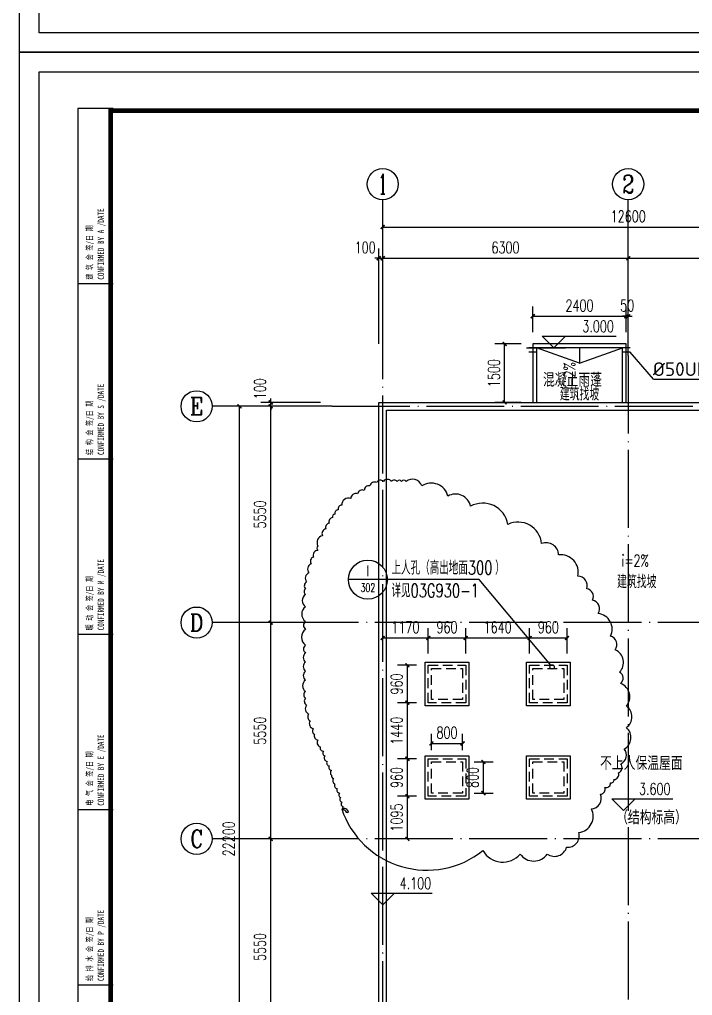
# Model space of a CAD drawing. Extents: x 19098 to 79498, y 3162 to 205862.
# Drawn here: x 19098 to 36365, y 64956 to 90001 of the extents above; entities that cross this region are included whole.
import ezdxf
from ezdxf.enums import TextEntityAlignment as Align

# ---------------------------------------------------------------- set-up
doc = ezdxf.new("R2010")
doc.units = 0
doc.header["$LTSCALE"] = 1000
doc.header["$MEASUREMENT"] = 0
doc.linetypes.add('DOTE', pattern=[2.42, 2, -0.2, 0.02, -0.2])
doc.linetypes.add('HIDDEN', pattern=[0.375, 0.25, -0.125])
doc.layers.add('0修改', color=1, linetype='Continuous', plot=False)
for name, color, linetype in [('2017_11-sheet-L2$0$C-SHET-TTLB', 11, 'Continuous'), ('3T_WOOD', 21, 'Continuous'), ('AXIS', 3, 'Continuous'), ('AXIS_TEXT', 7, 'Continuous'), ('C-SHET-TTLB', 11, 'Continuous'), ('DIM_ELEV', 3, 'Continuous'), ('DIM_LEAD', 3, 'Continuous'), ('DIM_SYMB', 3, 'Continuous'), ('DOTE', 1, 'Continuous'), ('fuzhu', 6, 'Continuous'), ('IHY-room name-总-房间名称', 50, 'Continuous'), ('PUB_DIM', 3, 'Continuous'), ('PUB_TEXT', 7, 'Continuous'), ('STAIR', 2, 'Continuous')]:
    doc.layers.add(name, color=color, linetype=linetype)
doc.styles.add('2017_11-sheet-L2$0$SHEET-ECADI', font='simhei.ttf', dxfattribs={"width": 0.7})
doc.styles.add('_TCH_AXIS', font='COMPLEX', dxfattribs={"bigfont": 'GBCBIG'})
doc.styles.add('_TCH_DIM', font='SIMPLEX', dxfattribs={"bigfont": 'GBCBIG'})
doc.styles.add('_TCH_DIM_T3', font='SIMPLEX', dxfattribs={"width": 0.705882, "bigfont": 'GBCBIG'})
doc.styles.add('COMPLEX', font='COMPLEX', dxfattribs={"bigfont": 'AllInOneBig.shx'})
doc.styles.add('STYLE1', font='romans.shx', dxfattribs={"width": 0.7, "bigfont": 'hzf.shx'})
doc.styles.add('工程字', font='gbenor.shx', dxfattribs={"bigfont": 'gbcbig.shx'})
doc.dimstyles.new('_TCH_ARCH&&100', dxfattribs={"dimtxt": 297.5, "dimasz": 100, "dimexe": 250, "dimexo": 300, "dimgap": 126.25, "dimtad": 1, "dimdec": 0, "dimzin": 0, "dimdsep": 46, "dimtxsty": '_TCH_DIM_T3', "dimblk": 'ARCHTICK', "dimcen": 0.09, "dimclrt": 7, "dimazin": 2, "dimtfac": 1, "dimtdec": 0, "dimtix": 1, "dimtmove": 2, "dimatfit": 3, "dimfxl": 1, "dimtolj": 1, "dimtzin": 0, "dimarcsym": 0})

# ---------------------------------------------------------------- blocks, each defined once
blk = doc.blocks.new('2017_11-sheet-L2$0$2014SHEET-L')
at = {"layer": '2017_11-sheet-L2$0$C-SHET-TTLB'}
for p, q in [((0, -45), (-9, -45)), ((0, -90), (-9, -90)), ((0, -135), (-9, -135)), ((0, -180), (-9, -180)), ((0, -225), (-9, -225))]:
    blk.add_line(p, q, dxfattribs=at)
at = {"layer": '2017_11-sheet-L2$0$C-SHET-TTLB', "style": '2017_11-sheet-L2$0$SHEET-ECADI', "width": 0.7}
for s, p in [('CONFIRMED BY A /DATE', (-2.33, -43.96)), ('建 筑 会 签/日 期', (-5.24, -43.96)), ('CONFIRMED BY S /DATE', (-2.33, -88.96)), ('结 构 会 签/日 期', (-5.24, -88.96)), ('CONFIRMED BY M /DATE', (-2.33, -133.96)), ('暖 动 会 签/日 期', (-5.24, -133.96)), ('CONFIRMED BY E /DATE', (-2.33, -178.96)), ('电 气 会 签/日 期', (-5.24, -178.96)), ('给 排 水 会 签/日 期', (-5.24, -223.96)), ('CONFIRMED BY P /DATE', (-2.33, -223.96))]:
    blk.add_text(s, height=1.6, rotation=90, dxfattribs=at).set_placement(p)
blk = doc.blocks.new('2017_11-sheet-L2', base_point=(18.4, 410))
at = {"layer": '2017_11-sheet-L2$0$C-SHET-TTLB'}
blk.add_blockref('2017_11-sheet-L2$0$2014SHEET-L', (19, 410.6), dxfattribs=at)
blk = doc.blocks.new('tukuang')
at = {"layer": 'C-SHET-TTLB'}
for p, q in [((17002, 20480), (17002, -19640)), ((17902, 20480), (17002, 20480))]:
    blk.add_line(p, q, dxfattribs=at)
for points in [[(75902, 21920), (75902, -21080), (15502, -21080), (15502, 21920)], [(75402, 21420), (75402, -20580), (16002, -20580), (16002, 21420)]]:
    blk.add_lwpolyline(points, close=True, dxfattribs=at)
at = {"layer": 'C-SHET-TTLB', "const_width": 120}
blk.add_lwpolyline([(17842, 20420), (74402, 20420), (74402, -19580), (17842, -19580)], close=True, dxfattribs=at)
at = {"layer": 'C-SHET-TTLB', "xscale": 100, "yscale": 100, "zscale": 100}
blk.add_blockref('2017_11-sheet-L2', (17842, 20420), dxfattribs=at)
blk = doc.blocks.new('_ArchTick')
at = {"color": 0, "linetype": 'ByBlock', "const_width": 0.4}
blk.add_lwpolyline([(-0.5, -0.5), (0.5, 0.5)], dxfattribs=at)
blk = doc.blocks.new('*D168')
at = {"layer": 'Defpoints', "color": 0}
for p in [(34666, 82386), (32266, 81675), (34666, 81675)]:
    blk.add_point(p, dxfattribs=at)
at = {"layer": 'PUB_DIM', "color": 0, "lineweight": -2}
for p, q in [((32266, 81975), (32266, 82636)), ((34666, 81975), (34666, 82636)), ((32266, 82386), (34666, 82386))]:
    blk.add_line(p, q, dxfattribs=at)
at = {"layer": 'PUB_DIM', "color": 0, "lineweight": -2, "xscale": 100, "yscale": 100, "zscale": 100, "rotation": 180}
blk.add_blockref('_ArchTick', (32266, 82386), dxfattribs=at)
at = {"layer": 'PUB_DIM', "color": 0, "lineweight": -2, "xscale": 100, "yscale": 100, "zscale": 100}
blk.add_blockref('_ArchTick', (34666, 82386), dxfattribs=at)
at = {"layer": 'PUB_DIM', "color": 7, "insert": (33466, 82661), "char_height": 297.5, "attachment_point": 5, "style": '_TCH_DIM_T3'}
blk.add_mtext('\\A1;2400', dxfattribs=at)
blk = doc.blocks.new('*D169')
at = {"layer": 'Defpoints', "color": 0}
for p in [(34716, 82386), (34666, 81675), (34716, 81675)]:
    blk.add_point(p, dxfattribs=at)
at = {"layer": 'PUB_DIM', "color": 0, "lineweight": -2}
for p, q in [((34666, 81975), (34666, 82636)), ((34716, 81975), (34716, 82636)), ((34666, 82386), (34566, 82386)), ((34666, 82386), (34716, 82386)), ((34716, 82386), (34816, 82386))]:
    blk.add_line(p, q, dxfattribs=at)
at = {"layer": 'PUB_DIM', "color": 0, "lineweight": -2, "xscale": 100, "yscale": 100, "zscale": 100}
blk.add_blockref('_ArchTick', (34666, 82386), dxfattribs=at)
at = {"layer": 'PUB_DIM', "color": 0, "lineweight": -2, "xscale": 100, "yscale": 100, "zscale": 100, "rotation": 180}
blk.add_blockref('_ArchTick', (34716, 82386), dxfattribs=at)
at = {"layer": 'PUB_DIM', "color": 7, "insert": (34691, 82661), "char_height": 297.5, "attachment_point": 5, "style": '_TCH_DIM_T3'}
blk.add_mtext('\\A1;50', dxfattribs=at)
blk = doc.blocks.new('*D170')
at = {"layer": 'Defpoints', "color": 0}
for p in [(31544, 81675), (32266, 81675), (32266, 80175)]:
    blk.add_point(p, dxfattribs=at)
at = {"layer": 'PUB_DIM', "color": 0, "lineweight": -2}
for p, q in [((31966, 81675), (31294, 81675)), ((31544, 80175), (31544, 81675)), ((31966, 80175), (31294, 80175))]:
    blk.add_line(p, q, dxfattribs=at)
at = {"layer": 'PUB_DIM', "color": 0, "lineweight": -2, "xscale": 100, "yscale": 100, "zscale": 100}
for p, rotation in [((31544, 81675), 90), ((31544, 80175), 270)]:
    blk.add_blockref('_ArchTick', p, dxfattribs=dict(at, rotation=rotation))
at = {"layer": 'PUB_DIM', "color": 7, "insert": (31269, 80925), "char_height": 297.5, "attachment_point": 5, "rotation": 90, "style": '_TCH_DIM_T3'}
blk.add_mtext('\\A1;1500', dxfattribs=at)
blk = doc.blocks.new('*D171')
at = {"layer": 'AXIS', "color": 0, "lineweight": -2}
for p, q in [((28316, 81675), (28316, 84125)), ((28416, 81675), (28416, 84125)), ((28316, 83875), (28216, 83875)), ((28316, 83875), (28416, 83875)), ((28416, 83875), (28516, 83875))]:
    blk.add_line(p, q, dxfattribs=at)
at = {"layer": 'Defpoints', "color": 0}
for p in [(28416, 83875), (28316, 81375), (28416, 81375)]:
    blk.add_point(p, dxfattribs=at)
at = {"layer": 'AXIS', "color": 0, "lineweight": -2, "xscale": 100, "yscale": 100, "zscale": 100}
blk.add_blockref('_ArchTick', (28316, 83875), dxfattribs=at)
at = {"layer": 'AXIS', "color": 0, "lineweight": -2, "xscale": 100, "yscale": 100, "zscale": 100, "rotation": 180}
blk.add_blockref('_ArchTick', (28416, 83875), dxfattribs=at)
at = {"layer": 'AXIS', "color": 7, "insert": (27966, 84150), "char_height": 297.5, "attachment_point": 5, "style": '_TCH_DIM_T3'}
blk.add_mtext('\\A1;100', dxfattribs=at)
blk = doc.blocks.new('*D172')
at = {"layer": 'AXIS', "color": 0, "lineweight": -2}
for p, q in [((28416, 81675), (28416, 84125)), ((34716, 81675), (34716, 84125)), ((28416, 83875), (34716, 83875))]:
    blk.add_line(p, q, dxfattribs=at)
at = {"layer": 'Defpoints', "color": 0}
for p in [(34716, 83875), (28416, 81375), (34716, 81375)]:
    blk.add_point(p, dxfattribs=at)
at = {"layer": 'AXIS', "color": 0, "lineweight": -2, "xscale": 100, "yscale": 100, "zscale": 100, "rotation": 180}
blk.add_blockref('_ArchTick', (28416, 83875), dxfattribs=at)
at = {"layer": 'AXIS', "color": 0, "lineweight": -2, "xscale": 100, "yscale": 100, "zscale": 100}
blk.add_blockref('_ArchTick', (34716, 83875), dxfattribs=at)
at = {"layer": 'AXIS', "color": 7, "insert": (31566, 84150), "char_height": 297.5, "attachment_point": 5, "style": '_TCH_DIM_T3'}
blk.add_mtext('\\A1;6300', dxfattribs=at)
blk = doc.blocks.new('*D173')
at = {"layer": 'AXIS', "color": 0, "lineweight": -2}
for p, q in [((34716, 81675), (34716, 84125)), ((41016, 81675), (41016, 84125)), ((34716, 83875), (41016, 83875))]:
    blk.add_line(p, q, dxfattribs=at)
at = {"layer": 'Defpoints', "color": 0}
for p in [(41016, 83875), (34716, 81375), (41016, 81375)]:
    blk.add_point(p, dxfattribs=at)
at = {"layer": 'AXIS', "color": 0, "lineweight": -2, "xscale": 100, "yscale": 100, "zscale": 100, "rotation": 180}
blk.add_blockref('_ArchTick', (34716, 83875), dxfattribs=at)
at = {"layer": 'AXIS', "color": 0, "lineweight": -2, "xscale": 100, "yscale": 100, "zscale": 100}
blk.add_blockref('_ArchTick', (41016, 83875), dxfattribs=at)
at = {"layer": 'AXIS', "color": 7, "insert": (37866, 84150), "char_height": 297.5, "attachment_point": 5, "style": '_TCH_DIM_T3'}
blk.add_mtext('\\A1;6300', dxfattribs=at)
blk = doc.blocks.new('*D175')
at = {"layer": 'AXIS', "color": 0, "lineweight": -2}
for p, q in [((28416, 81675), (28416, 84925)), ((41016, 81675), (41016, 84925)), ((28416, 84675), (41016, 84675))]:
    blk.add_line(p, q, dxfattribs=at)
at = {"layer": 'Defpoints', "color": 0}
for p in [(41016, 84675), (28416, 81375), (41016, 81375)]:
    blk.add_point(p, dxfattribs=at)
at = {"layer": 'AXIS', "color": 0, "lineweight": -2, "xscale": 100, "yscale": 100, "zscale": 100, "rotation": 180}
blk.add_blockref('_ArchTick', (28416, 84675), dxfattribs=at)
at = {"layer": 'AXIS', "color": 0, "lineweight": -2, "xscale": 100, "yscale": 100, "zscale": 100}
blk.add_blockref('_ArchTick', (41016, 84675), dxfattribs=at)
at = {"layer": 'AXIS', "color": 7, "insert": (34716, 84950), "char_height": 297.5, "attachment_point": 5, "style": '_TCH_DIM_T3'}
blk.add_mtext('\\A1;12600', dxfattribs=at)
blk = doc.blocks.new('*D183')
at = {"layer": 'AXIS', "color": 0, "lineweight": -2}
for p, q in [((26816, 68975), (25292, 68975)), ((25542, 63425), (25542, 68975)), ((26816, 63425), (25292, 63425))]:
    blk.add_line(p, q, dxfattribs=at)
at = {"layer": 'Defpoints', "color": 0}
for p in [(25542, 68975), (27116, 68975), (27116, 63425)]:
    blk.add_point(p, dxfattribs=at)
at = {"layer": 'AXIS', "color": 0, "lineweight": -2, "xscale": 100, "yscale": 100, "zscale": 100}
for p, rotation in [((25542, 68975), 90), ((25542, 63425), 270)]:
    blk.add_blockref('_ArchTick', p, dxfattribs=dict(at, rotation=rotation))
at = {"layer": 'AXIS', "color": 7, "insert": (25267, 66200), "char_height": 297.5, "attachment_point": 5, "rotation": 90, "style": '_TCH_DIM_T3'}
blk.add_mtext('\\A1;5550', dxfattribs=at)
blk = doc.blocks.new('*D184')
at = {"layer": 'AXIS', "color": 0, "lineweight": -2}
for p, q in [((26816, 74525), (25292, 74525)), ((25542, 68975), (25542, 74525)), ((26816, 68975), (25292, 68975))]:
    blk.add_line(p, q, dxfattribs=at)
at = {"layer": 'Defpoints', "color": 0}
for p in [(25542, 74525), (27116, 74525), (27116, 68975)]:
    blk.add_point(p, dxfattribs=at)
at = {"layer": 'AXIS', "color": 0, "lineweight": -2, "xscale": 100, "yscale": 100, "zscale": 100}
for p, rotation in [((25542, 74525), 90), ((25542, 68975), 270)]:
    blk.add_blockref('_ArchTick', p, dxfattribs=dict(at, rotation=rotation))
at = {"layer": 'AXIS', "color": 7, "insert": (25267, 71750), "char_height": 297.5, "attachment_point": 5, "rotation": 90, "style": '_TCH_DIM_T3'}
blk.add_mtext('\\A1;5550', dxfattribs=at)
blk = doc.blocks.new('*D185')
at = {"layer": 'AXIS', "color": 0, "lineweight": -2}
for p, q in [((26816, 80075), (25292, 80075)), ((25542, 74525), (25542, 80075)), ((26816, 74525), (25292, 74525))]:
    blk.add_line(p, q, dxfattribs=at)
at = {"layer": 'Defpoints', "color": 0}
for p in [(25542, 80075), (27116, 80075), (27116, 74525)]:
    blk.add_point(p, dxfattribs=at)
at = {"layer": 'AXIS', "color": 0, "lineweight": -2, "xscale": 100, "yscale": 100, "zscale": 100}
for p, rotation in [((25542, 80075), 90), ((25542, 74525), 270)]:
    blk.add_blockref('_ArchTick', p, dxfattribs=dict(at, rotation=rotation))
at = {"layer": 'AXIS', "color": 7, "insert": (25267, 77300), "char_height": 297.5, "attachment_point": 5, "rotation": 90, "style": '_TCH_DIM_T3'}
blk.add_mtext('\\A1;5550', dxfattribs=at)
blk = doc.blocks.new('*D186')
at = {"layer": 'AXIS', "color": 0, "lineweight": -2}
for p, q in [((26816, 80175), (25292, 80175)), ((25542, 80175), (25542, 80275)), ((25542, 80075), (25542, 80175)), ((26816, 80075), (25292, 80075)), ((25542, 80075), (25542, 79975))]:
    blk.add_line(p, q, dxfattribs=at)
at = {"layer": 'Defpoints', "color": 0}
for p in [(25542, 80175), (27116, 80175), (27116, 80075)]:
    blk.add_point(p, dxfattribs=at)
at = {"layer": 'AXIS', "color": 0, "lineweight": -2, "xscale": 100, "yscale": 100, "zscale": 100}
for p, rotation in [((25542, 80175), 270), ((25542, 80075), 90)]:
    blk.add_blockref('_ArchTick', p, dxfattribs=dict(at, rotation=rotation))
at = {"layer": 'AXIS', "color": 7, "insert": (25267, 80525), "char_height": 297.5, "attachment_point": 5, "rotation": 90, "style": '_TCH_DIM_T3'}
blk.add_mtext('\\A1;100', dxfattribs=at)
blk = doc.blocks.new('*D187')
at = {"layer": 'AXIS', "color": 0, "lineweight": -2}
for p, q in [((26816, 80075), (24492, 80075)), ((24742, 57875), (24742, 80075)), ((26816, 57875), (24492, 57875))]:
    blk.add_line(p, q, dxfattribs=at)
at = {"layer": 'Defpoints', "color": 0}
for p in [(24742, 80075), (27116, 80075), (27116, 57875)]:
    blk.add_point(p, dxfattribs=at)
at = {"layer": 'AXIS', "color": 0, "lineweight": -2, "xscale": 100, "yscale": 100, "zscale": 100}
for p, rotation in [((24742, 80075), 90), ((24742, 57875), 270)]:
    blk.add_blockref('_ArchTick', p, dxfattribs=dict(at, rotation=rotation))
at = {"layer": 'AXIS', "color": 7, "insert": (24467, 68975), "char_height": 297.5, "attachment_point": 5, "rotation": 90, "style": '_TCH_DIM_T3'}
blk.add_mtext('\\A1;22200', dxfattribs=at)
blk = doc.blocks.new('_AXISO')
blk.add_circle((0, 0), 0.5)
at = {"layer": 'AXIS_TEXT', "style": 'COMPLEX', "width": 1.041667}
blk.add_attdef('A', text='', height=0.56, dxfattribs=at).set_placement((-0.25, -0.28), (0.25, -0.28), align=Align.FIT)
blk = doc.blocks.new('*D285')
at = {"layer": 'Defpoints', "color": 0}
for p in [(30466, 70950), (31000, 70950), (30466, 70150)]:
    blk.add_point(p, dxfattribs=at)
at = {"layer": 'PUB_DIM', "color": 0, "lineweight": -2}
for p, q in [((30766, 70950), (31250, 70950)), ((31000, 70150), (31000, 70950)), ((30766, 70150), (31250, 70150))]:
    blk.add_line(p, q, dxfattribs=at)
at = {"layer": 'PUB_DIM', "color": 0, "lineweight": -2, "xscale": 100, "yscale": 100, "zscale": 100}
for p, rotation in [((31000, 70950), 90), ((31000, 70150), 270)]:
    blk.add_blockref('_ArchTick', p, dxfattribs=dict(at, rotation=rotation))
at = {"layer": 'PUB_DIM', "color": 7, "insert": (30725, 70550), "char_height": 297.5, "attachment_point": 5, "rotation": 90, "style": '_TCH_DIM_T3'}
blk.add_mtext('\\A1;800', dxfattribs=at)
blk = doc.blocks.new('*D286')
at = {"layer": 'Defpoints', "color": 0}
for p in [(30466, 71423), (29666, 70950), (30466, 70950)]:
    blk.add_point(p, dxfattribs=at)
at = {"layer": 'PUB_DIM', "color": 0, "lineweight": -2}
for p, q in [((29666, 71250), (29666, 71673)), ((30466, 71250), (30466, 71673)), ((29666, 71423), (30466, 71423))]:
    blk.add_line(p, q, dxfattribs=at)
at = {"layer": 'PUB_DIM', "color": 0, "lineweight": -2, "xscale": 100, "yscale": 100, "zscale": 100, "rotation": 180}
blk.add_blockref('_ArchTick', (29666, 71423), dxfattribs=at)
at = {"layer": 'PUB_DIM', "color": 0, "lineweight": -2, "xscale": 100, "yscale": 100, "zscale": 100}
blk.add_blockref('_ArchTick', (30466, 71423), dxfattribs=at)
at = {"layer": 'PUB_DIM', "color": 7, "insert": (30066, 71698), "char_height": 297.5, "attachment_point": 5, "style": '_TCH_DIM_T3'}
blk.add_mtext('\\A1;800', dxfattribs=at)
blk = doc.blocks.new('*D287')
at = {"layer": 'Defpoints', "color": 0}
for p in [(29050, 70070), (29586, 70070), (29586, 68975)]:
    blk.add_point(p, dxfattribs=at)
at = {"layer": 'PUB_DIM', "color": 0, "lineweight": -2}
for p, q in [((29286, 70070), (28800, 70070)), ((29050, 68975), (29050, 70070)), ((29286, 68975), (28800, 68975))]:
    blk.add_line(p, q, dxfattribs=at)
at = {"layer": 'PUB_DIM', "color": 0, "lineweight": -2, "xscale": 100, "yscale": 100, "zscale": 100}
for p, rotation in [((29050, 70070), 90), ((29050, 68975), 270)]:
    blk.add_blockref('_ArchTick', p, dxfattribs=dict(at, rotation=rotation))
at = {"layer": 'PUB_DIM', "color": 7, "insert": (28775, 69522), "char_height": 297.5, "attachment_point": 5, "rotation": 90, "style": '_TCH_DIM_T3'}
blk.add_mtext('\\A1;1095', dxfattribs=at)
blk = doc.blocks.new('*D288')
at = {"layer": 'Defpoints', "color": 0}
for p in [(29050, 71030), (29586, 71030), (29586, 70070)]:
    blk.add_point(p, dxfattribs=at)
at = {"layer": 'PUB_DIM', "color": 0, "lineweight": -2}
for p, q in [((29286, 71030), (28800, 71030)), ((29050, 70070), (29050, 71030)), ((29286, 70070), (28800, 70070))]:
    blk.add_line(p, q, dxfattribs=at)
at = {"layer": 'PUB_DIM', "color": 0, "lineweight": -2, "xscale": 100, "yscale": 100, "zscale": 100}
for p, rotation in [((29050, 71030), 90), ((29050, 70070), 270)]:
    blk.add_blockref('_ArchTick', p, dxfattribs=dict(at, rotation=rotation))
at = {"layer": 'PUB_DIM', "color": 7, "insert": (28775, 70550), "char_height": 297.5, "attachment_point": 5, "rotation": 90, "style": '_TCH_DIM_T3'}
blk.add_mtext('\\A1;960', dxfattribs=at)
blk = doc.blocks.new('*D289')
at = {"layer": 'Defpoints', "color": 0}
for p in [(29050, 72470), (29586, 72470), (29586, 71030)]:
    blk.add_point(p, dxfattribs=at)
at = {"layer": 'PUB_DIM', "color": 0, "lineweight": -2}
for p, q in [((29286, 72470), (28800, 72470)), ((29050, 71030), (29050, 72470)), ((29286, 71030), (28800, 71030))]:
    blk.add_line(p, q, dxfattribs=at)
at = {"layer": 'PUB_DIM', "color": 0, "lineweight": -2, "xscale": 100, "yscale": 100, "zscale": 100}
for p, rotation in [((29050, 72470), 90), ((29050, 71030), 270)]:
    blk.add_blockref('_ArchTick', p, dxfattribs=dict(at, rotation=rotation))
at = {"layer": 'PUB_DIM', "color": 7, "insert": (28775, 71750), "char_height": 297.5, "attachment_point": 5, "rotation": 90, "style": '_TCH_DIM_T3'}
blk.add_mtext('\\A1;1440', dxfattribs=at)
blk = doc.blocks.new('*D290')
at = {"layer": 'Defpoints', "color": 0}
for p in [(29050, 73430), (29586, 73430), (29586, 72470)]:
    blk.add_point(p, dxfattribs=at)
at = {"layer": 'PUB_DIM', "color": 0, "lineweight": -2}
for p, q in [((29286, 73430), (28800, 73430)), ((29050, 72470), (29050, 73430)), ((29286, 72470), (28800, 72470))]:
    blk.add_line(p, q, dxfattribs=at)
at = {"layer": 'PUB_DIM', "color": 0, "lineweight": -2, "xscale": 100, "yscale": 100, "zscale": 100}
for p, rotation in [((29050, 73430), 90), ((29050, 72470), 270)]:
    blk.add_blockref('_ArchTick', p, dxfattribs=dict(at, rotation=rotation))
at = {"layer": 'PUB_DIM', "color": 7, "insert": (28775, 72950), "char_height": 297.5, "attachment_point": 5, "rotation": 90, "style": '_TCH_DIM_T3'}
blk.add_mtext('\\A1;960', dxfattribs=at)
blk = doc.blocks.new('*D291')
at = {"layer": 'Defpoints', "color": 0}
for p in [(29586, 74131), (28416, 73430), (29586, 73430)]:
    blk.add_point(p, dxfattribs=at)
at = {"layer": 'PUB_DIM', "color": 0, "lineweight": -2}
for p, q in [((28416, 73730), (28416, 74381)), ((29586, 73730), (29586, 74381)), ((28416, 74131), (29586, 74131))]:
    blk.add_line(p, q, dxfattribs=at)
at = {"layer": 'PUB_DIM', "color": 0, "lineweight": -2, "xscale": 100, "yscale": 100, "zscale": 100, "rotation": 180}
blk.add_blockref('_ArchTick', (28416, 74131), dxfattribs=at)
at = {"layer": 'PUB_DIM', "color": 0, "lineweight": -2, "xscale": 100, "yscale": 100, "zscale": 100}
blk.add_blockref('_ArchTick', (29586, 74131), dxfattribs=at)
at = {"layer": 'PUB_DIM', "color": 7, "insert": (29001, 74406), "char_height": 297.5, "attachment_point": 5, "style": '_TCH_DIM_T3'}
blk.add_mtext('\\A1;1170', dxfattribs=at)
blk = doc.blocks.new('*D292')
at = {"layer": 'Defpoints', "color": 0}
for p in [(30546, 74131), (29586, 73430), (30546, 73430)]:
    blk.add_point(p, dxfattribs=at)
at = {"layer": 'PUB_DIM', "color": 0, "lineweight": -2}
for p, q in [((29586, 73730), (29586, 74381)), ((30546, 73730), (30546, 74381)), ((29586, 74131), (30546, 74131))]:
    blk.add_line(p, q, dxfattribs=at)
at = {"layer": 'PUB_DIM', "color": 0, "lineweight": -2, "xscale": 100, "yscale": 100, "zscale": 100, "rotation": 180}
blk.add_blockref('_ArchTick', (29586, 74131), dxfattribs=at)
at = {"layer": 'PUB_DIM', "color": 0, "lineweight": -2, "xscale": 100, "yscale": 100, "zscale": 100}
blk.add_blockref('_ArchTick', (30546, 74131), dxfattribs=at)
at = {"layer": 'PUB_DIM', "color": 7, "insert": (30066, 74406), "char_height": 297.5, "attachment_point": 5, "style": '_TCH_DIM_T3'}
blk.add_mtext('\\A1;960', dxfattribs=at)
blk = doc.blocks.new('*D293')
at = {"layer": 'Defpoints', "color": 0}
for p in [(32186, 74131), (30546, 73430), (32186, 73430)]:
    blk.add_point(p, dxfattribs=at)
at = {"layer": 'PUB_DIM', "color": 0, "lineweight": -2}
for p, q in [((30546, 73730), (30546, 74381)), ((32186, 73730), (32186, 74381)), ((30546, 74131), (32186, 74131))]:
    blk.add_line(p, q, dxfattribs=at)
at = {"layer": 'PUB_DIM', "color": 0, "lineweight": -2, "xscale": 100, "yscale": 100, "zscale": 100, "rotation": 180}
blk.add_blockref('_ArchTick', (30546, 74131), dxfattribs=at)
at = {"layer": 'PUB_DIM', "color": 0, "lineweight": -2, "xscale": 100, "yscale": 100, "zscale": 100}
blk.add_blockref('_ArchTick', (32186, 74131), dxfattribs=at)
at = {"layer": 'PUB_DIM', "color": 7, "insert": (31366, 74406), "char_height": 297.5, "attachment_point": 5, "style": '_TCH_DIM_T3'}
blk.add_mtext('\\A1;1640', dxfattribs=at)
blk = doc.blocks.new('*D294')
at = {"layer": 'Defpoints', "color": 0}
for p in [(33146, 74131), (32186, 73430), (33146, 73430)]:
    blk.add_point(p, dxfattribs=at)
at = {"layer": 'PUB_DIM', "color": 0, "lineweight": -2}
for p, q in [((32186, 73730), (32186, 74381)), ((33146, 73730), (33146, 74381)), ((32186, 74131), (33146, 74131))]:
    blk.add_line(p, q, dxfattribs=at)
at = {"layer": 'PUB_DIM', "color": 0, "lineweight": -2, "xscale": 100, "yscale": 100, "zscale": 100, "rotation": 180}
blk.add_blockref('_ArchTick', (32186, 74131), dxfattribs=at)
at = {"layer": 'PUB_DIM', "color": 0, "lineweight": -2, "xscale": 100, "yscale": 100, "zscale": 100}
blk.add_blockref('_ArchTick', (33146, 74131), dxfattribs=at)
at = {"layer": 'PUB_DIM', "color": 7, "insert": (32666, 74406), "char_height": 297.5, "attachment_point": 5, "style": '_TCH_DIM_T3'}
blk.add_mtext('\\A1;960', dxfattribs=at)

msp = doc.modelspace()

# ---------------------------------------------------------------- linework, layer by layer
at = {"layer": '0修改', "color": 1}
msp.add_lwpolyline([(27537.8, 69657.7, 0.5205671), (27363.8, 69744.6, 0.5205671), (27363.8, 69744.6, 0.5205671), (30987.4, 68672.6, 0.5205671), (30987.4, 68672.6, 0.5205671), (31944.1, 68585.7, 0.5205671), (31944.1, 68585.7, 0.5205671), (32639.8, 68585.7, 0.5205671), (32639.8, 68585.7, 0.5205671), (33132.6, 68759.5, 0.5205671), (33132.6, 68759.5, 0.5205671), (33451.5, 69136.2, 0.5205671), (33451.5, 69136.2, 0.5205671), (33770.4, 69744.6, 0.5205671), (33770.4, 69744.6, 0.5205671), (34002.3, 70121.2, 0.5205671), (34002.3, 70121.2, 0.5205671), (34118.2, 70295, 0.5205671), (34118.2, 70295, 0.5205671), (34263.2, 70410.9, 0.5205671), (34263.2, 70410.9, 0.5205671), (34350.1, 70497.8, 0.5205671), (34350.1, 70497.8, 0.5205671), (34466.1, 70671.7, 0.5205671), (34466.1, 70671.7, 0.5205671), (34524.1, 70903.4, 0.5205671), (34524.1, 70903.4, 0.5205671), (34611, 71280.1, 0.5205671), (34611, 71280.1, 0.5205671), (34669, 71830.5, 0.5205671), (34669, 71830.5, 0.5205671), (34669, 72381, 0.5205671), (34669, 72381, 0.5205671), (34524.1, 72960.4, 0.5205671), (34524.1, 72960.4, 0.5205671), (34495.1, 73250.1, 0.5205671), (34495.1, 73250.1, 0.5205671), (34379.1, 73829.5, 0.5205671), (34379.1, 73829.5, 0.5205671), (34263.2, 74177.2, 0.5205671), (34263.2, 74177.2, 0.5205671), (33944.3, 74756.6, 0.5205671), (33944.3, 74756.6, 0.5205671), (33799.3, 75104.3, 0.5205671), (33799.3, 75104.3, 0.5205671), (33654.4, 75394, 0.5205671), (33654.4, 75394, 0.5205671), (33422.5, 75712.7, 0.5205671), (33422.5, 75712.7, 0.5205671), (32929.7, 76263.1, 0.5205671), (32929.7, 76263.1, 0.5205671), (32494.8, 76552.9, 0.5205671), (32494.8, 76552.9, 0.5205671), (31625.2, 77045.4, 0.5205671), (31625.2, 77045.4, 0.5205671), (30668.6, 77508.9, 0.5205671), (30668.6, 77508.9, 0.5205671), (30088.8, 77769.6, 0.5205671), (30088.8, 77769.6, 0.5205671), (29422, 78030.4, 0.5205671), (29422, 78030.4, 0.5205671), (29016.2, 78146.3, 0.5205671), (29016.2, 78146.3, 0.5205671), (28900.3, 78146.3, 0.5205671), (28900.3, 78146.3, 0.5205671), (28784.3, 78146.3, 0.5205671), (28784.3, 78146.3, 0.5205671), (28639.4, 78146.3, 0.5205671), (28639.4, 78146.3, 0.5205671), (28436.4, 78146.3, 0.5205671), (28436.4, 78146.3, 0.5205671), (28262.5, 78117.3, 0.5205671), (28262.5, 78117.3, 0.5205671), (28088.6, 78030.4, 0.5205671), (28088.6, 78030.4, 0.5205671), (27943.6, 77914.5, 0.5205671), (27943.6, 77914.5, 0.5205671), (27769.7, 77827.6, 0.5205671), (27769.7, 77827.6, 0.5205671), (27595.8, 77711.7, 0.5205671), (27595.8, 77711.7, 0.5205671), (27363.8, 77537.9, 0.5205671), (27363.8, 77537.9, 0.5205671), (27276.9, 77422, 0.5205671), (27276.9, 77422, 0.5205671), (27189.9, 77306.1, 0.5205671), (27189.9, 77306.1, 0.5205671), (27131.9, 77219.2, 0.5205671), (27131.9, 77219.2, 0.5205671), (27045, 77074.3, 0.5205671), (27045, 77074.3, 0.5205671), (26958, 76929.5, 0.5205671), (26958, 76929.5, 0.5205671), (26871, 76755.7, 0.5205671), (26871, 76755.7, 0.5205671), (26755.1, 76494.9, 0.5205671), (26755.1, 76494.9, 0.5205671), (26755.1, 76379, 0.5205671), (26755.1, 76379, 0.5205671), (26639.1, 76205.2, 0.5205671), (26639.1, 76205.2, 0.5205671), (26581.2, 76031.4, 0.5205671), (26581.2, 76031.4, 0.5205671), (26523.2, 75799.6, 0.5205671), (26523.2, 75799.6, 0.5205671), (26465.2, 75567.8, 0.5205671), (26465.2, 75567.8, 0.5205671), (26436.2, 75394, 0.5205671), (26436.2, 75394, 0.5205671), (26436.2, 75249.1, 0.5205671), (26436.2, 75249.1, 0.5205671), (26436.2, 74930.5, 0.5205671), (26436.2, 74930.5, 0.5205671), (26436.2, 74553.8, 0.5205671), (26436.2, 74553.8, 0.5205671), (26436.2, 74351, 0.5205671), (26436.2, 74351, 0.5205671), (26436.2, 73945.4, 0.5205671), (26436.2, 73945.4, 0.5205671), (26436.2, 73742.6, 0.5205671), (26436.2, 73742.6, 0.5205671), (26436.2, 73510.9, 0.5205671), (26436.2, 73510.9, 0.5205671), (26436.2, 73279.1, 0.5205671), (26436.2, 73279.1, 0.5205671), (26436.2, 73047.3, 0.5205671), (26436.2, 73047.3, 0.5205671), (26436.2, 72757.6, 0.5205671), (26436.2, 72757.6, 0.5205671), (26436.2, 72583.8, 0.5205671), (26436.2, 72583.8, 0.5205671), (26465.2, 72409.9, 0.5205671), (26465.2, 72409.9, 0.5205671), (26523.2, 72178.2, 0.5205671), (26523.2, 72178.2, 0.5205671), (26552.2, 72004.3, 0.5205671), (26552.2, 72004.3, 0.5205671), (26639.1, 71801.5, 0.5205671), (26639.1, 71801.5, 0.5205671), (26668.1, 71656.7, 0.5205671), (26668.1, 71656.7, 0.5205671), (26755.1, 71511.8, 0.5205671), (26755.1, 71511.8, 0.5205671), (26813.1, 71338, 0.5205671), (26813.1, 71338, 0.5205671), (26900, 71222.1, 0.5205671), (26900, 71222.1, 0.5205671), (26929, 71106.2, 0.5205671), (26929, 71106.2, 0.5205671), (26987, 70961.4, 0.5205671), (26987, 70961.4, 0.5205671), (27045, 70845.5, 0.5205671), (27045, 70845.5, 0.5205671), (27103, 70729.6, 0.5205671), (27103, 70729.6, 0.5205671), (27103, 70613.7, 0.5205671), (27103, 70613.7, 0.5205671), (27160.9, 70526.8, 0.5205671), (27160.9, 70526.8, 0.5205671), (27189.9, 70381.9, 0.5205671), (27189.9, 70381.9, 0.5205671), (27247.9, 70266.1, 0.5205671), (27247.9, 70266.1, 0.5205671), (27305.9, 70150.2, 0.5205671), (27305.9, 70150.2, 0.5205671), (27334.9, 70034.3, 0.5205671), (27334.9, 70034.3, 0.5205671), (27363.8, 69918.4, 0.5205671), (27363.8, 69918.4, 0.5205671), (27392.8, 69802.5, 0.5205671), (27392.8, 69802.5, 0.5205671), (27450.8, 69715.6, 0.5205671), (27450.8, 69715.6, 0.5205671)], format="xyb", close=True, dxfattribs=at)
at = {"layer": '3T_WOOD'}
for p, q in [((32366.2, 81575.4), (32166.2, 81575.4)), ((32366.2, 81465.4), (32166.2, 81465.4)), ((33466.2, 81185), (32366.2, 81575.4)), ((33466.2, 81575.4), (33466.2, 81185)), ((33466.2, 81185), (34566.2, 81575.4)), ((34766.2, 81575.4), (34566.2, 81575.4)), ((34766.2, 81465.4), (34566.2, 81465.4)), ((28316.3, 80175.4), (41116.3, 80175.4)), ((28316.3, 57774.9), (28316.3, 80175.4)), ((28516.3, 79975.4), (40916.3, 79975.4)), ((28516.3, 57974.9), (28516.3, 79975.4))]:
    msp.add_line(p, q, dxfattribs=at)
at = {"layer": 'AXIS'}
for p, q in [((28416.3, 81375.4), (28416.3, 85375.4)), ((34716.3, 81375.4), (34716.3, 85375.4)), ((27116.3, 80075.4), (24042, 80075.4)), ((27116.3, 74524.9), (24042, 74524.9)), ((27116.3, 68974.9), (24042, 68974.9))]:
    msp.add_line(p, q, dxfattribs=at)
at = {"layer": 'DIM_ELEV'}
for p, q in [((32808.2, 81575.4), (32508.2, 81875.4)), ((32508.2, 81875.4), (34408.2, 81875.4)), ((32808.2, 81575.4), (33108.2, 81875.4)), ((32108.2, 81575.4), (33108.2, 81575.4)), ((34597.6, 69702), (34297.6, 70002)), ((34297.6, 70002), (35862.6, 70002)), ((34597.6, 69702), (34897.6, 70002)), ((28416.3, 67281.5), (28116.3, 67581.5)), ((28116.3, 67581.5), (29681.3, 67581.5)), ((28416.3, 67281.5), (28716.3, 67581.5))]:
    msp.add_line(p, q, dxfattribs=at)
at = {"layer": 'DIM_LEAD'}
for p, q in [((28535.9, 75628.4), (27535.9, 75628.4)), ((30891, 75628.4), (28535.9, 75628.4)), ((32728.2, 73428.5), (30891, 75628.4))]:
    msp.add_line(p, q, dxfattribs=at)
for centre, radius in [((28035.9, 75628.4), 500), ((32763.8, 73385.8), 55.7)]:
    msp.add_circle(centre, radius, dxfattribs=at)
at = {"layer": 'DIM_SYMB'}
for points in [[(33463.2, 80324.5, 0, 0, 0), (33463.2, 81110.7, 80, 0, 0), (33463.2, 81410.7, 0, 0, 0)], [(33947.6, 75861.3, 0, 0, 0), (35563.7, 75861.3, 80, 0, 0), (35863.7, 75861.3, 0, 0, 0)]]:
    msp.add_lwpolyline(points, format="xyseb", dxfattribs=at)
at = {"layer": 'DOTE', "linetype": 'DOTE'}
for p, q in [((28416.3, 56574.9), (28416.3, 81375.4)), ((34716.3, 81375.4), (34716.3, 56574.9)), ((27116.3, 80075.4), (42316.3, 80075.4)), ((42316.3, 74524.9), (27116.3, 74524.9)), ((42316.3, 68974.9), (27116.3, 68974.9))]:
    msp.add_line(p, q, dxfattribs=at)
at = {"layer": 'fuzhu', "linetype": 'HIDDEN'}
for p, q in [((29666.3, 73349.9), (30466.3, 73349.9)), ((29666.3, 72549.9), (29666.3, 73349.9)), ((30466.3, 73349.9), (30466.3, 72549.9)), ((32266.3, 73349.9), (33066.3, 73349.9)), ((32266.3, 72549.9), (32266.3, 73349.9)), ((33066.3, 73349.9), (33066.3, 72549.9)), ((30466.3, 72549.9), (29666.3, 72549.9)), ((33066.3, 72549.9), (32266.3, 72549.9)), ((29666.3, 70949.9), (30466.3, 70949.9)), ((29666.3, 70149.9), (29666.3, 70949.9)), ((30466.3, 70949.9), (30466.3, 70149.9)), ((32266.3, 70949.9), (33066.3, 70949.9)), ((32266.3, 70149.9), (32266.3, 70949.9)), ((33066.3, 70949.9), (33066.3, 70149.9)), ((30466.3, 70149.9), (29666.3, 70149.9)), ((33066.3, 70149.9), (32266.3, 70149.9))]:
    msp.add_line(p, q, dxfattribs=at)
at = {"layer": 'fuzhu', "linetype": 'ByBlock'}
for points in [[(29506.3, 73509.9), (30626.3, 73509.9), (30626.3, 72389.9), (29506.3, 72389.9)], [(32106.3, 73509.9), (33226.3, 73509.9), (33226.3, 72389.9), (32106.3, 72389.9)], [(29506.3, 71109.9), (30626.3, 71109.9), (30626.3, 69989.9), (29506.3, 69989.9)], [(32106.3, 71109.9), (33226.3, 71109.9), (33226.3, 69989.9), (32106.3, 69989.9)]]:
    msp.add_lwpolyline(points, close=True, dxfattribs=at)
at = {"layer": 'fuzhu', "linetype": 'HIDDEN'}
for points in [[(29586.3, 73429.9), (30546.3, 73429.9), (30546.3, 72469.9), (29586.3, 72469.9)], [(32186.3, 73429.9), (33146.3, 73429.9), (33146.3, 72469.9), (32186.3, 72469.9)], [(29586.3, 71029.9), (30546.3, 71029.9), (30546.3, 70069.9), (29586.3, 70069.9)], [(32186.3, 71029.9), (33146.3, 71029.9), (33146.3, 70069.9), (32186.3, 70069.9)]]:
    msp.add_lwpolyline(points, close=True, dxfattribs=at)
at = {"layer": 'IHY-room name-总-房间名称'}
msp.add_line((35368.7, 80773.9), (38271.8, 80773.9), dxfattribs=at)
msp.add_lwpolyline([(35368.7, 80773.9), (34766.2, 81465.4)], dxfattribs=at)
at = {"layer": 'STAIR'}
for points in [[(34666.2, 80175.4), (34666.2, 81675.4), (32266.2, 81675.4), (32266.2, 80175.4)], [(34566.2, 80175.4), (34566.2, 81575.4), (32366.2, 81575.4), (32366.2, 80175.4)]]:
    msp.add_lwpolyline(points, dxfattribs=at)

# ---------------------------------------------------------------- block references
at = {"layer": 'AXIS'}
ref = msp.add_blockref('_AXISO', (28416.3, 85775.4), dxfattribs=dict(at, xscale=800, yscale=800, zscale=800))
ref.add_attrib('A', '1', dxfattribs={"layer": 'AXIS_TEXT', "height": 514.7, "style": '_TCH_AXIS'}).set_placement((28306, 85518), (28526.6, 85518), align=Align.FIT)
ref = msp.add_blockref('_AXISO', (34716.3, 85775.4), dxfattribs=dict(at, xscale=800, yscale=800, zscale=800))
ref.add_attrib('A', '2', dxfattribs={"layer": 'AXIS_TEXT', "height": 465.9, "style": '_TCH_AXIS'}).set_placement((34561, 85542.4), (34871.6, 85542.4), align=Align.FIT)
ref = msp.add_blockref('_AXISO', (23642, 80075.4), dxfattribs=dict(at, xscale=800, yscale=800, zscale=800))
ref.add_attrib('A', 'E', dxfattribs={"layer": 'AXIS_TEXT', "height": 445.4, "style": '_TCH_AXIS'}).set_placement((23472.3, 79852.6), (23811.7, 79852.6), align=Align.FIT)
ref = msp.add_blockref('_AXISO', (23642, 74524.9), dxfattribs=dict(at, xscale=800, yscale=800, zscale=800))
ref.add_attrib('A', 'D', dxfattribs={"layer": 'AXIS_TEXT', "height": 435.3, "style": '_TCH_AXIS'}).set_placement((23465.8, 74307.2), (23818.2, 74307.2), align=Align.FIT)
ref = msp.add_blockref('_AXISO', (23642, 68974.9), dxfattribs=dict(at, xscale=800, yscale=800, zscale=800))
ref.add_attrib('A', 'C', dxfattribs={"layer": 'AXIS_TEXT', "height": 455.7, "style": '_TCH_AXIS'}).set_placement((23479.3, 68747), (23804.7, 68747), align=Align.FIT)
at = {"layer": 'C-SHET-TTLB'}
for p in [(3595.7, 110241.6), (3595.7, 67241.6)]:
    msp.add_blockref('tukuang', p, dxfattribs=at)

# ---------------------------------------------------------------- texts
at = {"layer": 'IHY-room name-总-房间名称', "style": '工程字', "width": 1.2}
for s, p in [('%%C50UPVC雨水管', (36802, 81029.3)), ('混凝土雨蓬', (33286, 80751.9)), ('不上人保温屋面', (35053, 70914)), ('（结构标高）', (35314.1, 69524.5))]:
    msp.add_text(s, height=350, dxfattribs=at).set_placement(p, align=Align.MIDDLE_CENTER)
at = {"layer": 'PUB_TEXT'}
for s, height, style, width, p in [('3.000', 297.5, '_TCH_DIM', 0.705882, (33538.2, 81980.4)), ('上人孔（高出地面', 350, 'STYLE1', 0.7, (28640.9, 75756.6)), ('）', 350, 'STYLE1', 0.7, (31300.9, 75756.6)), ('i=2%', 297.5, '_TCH_DIM', 0.705882, (34545.7, 75966.3)), ('300', 350, 'STYLE1', 0.7, (30600.9, 75756.6)), ('详见', 350, 'STYLE1', 0.7, (28640.9, 75173.4)), ('03G930-1', 350, 'STYLE1', 0.7, (29130.9, 75173.4)), ('3.600', 297.5, '_TCH_DIM', 0.705882, (34992.6, 70107)), ('4.100', 297.5, '_TCH_DIM', 0.705882, (28851.3, 67686.5))]:
    msp.add_text(s, height=height, dxfattribs=dict(at, style=style, width=width)).set_placement(p)
at = {"layer": 'PUB_TEXT', "style": '_TCH_DIM', "width": 0.705882}
msp.add_text('i=2%', height=297.5, rotation=90, dxfattribs=at).set_placement((33358.2, 80507.6))
at = {"layer": 'PUB_TEXT', "style": '_TCH_DIM'}
for p in [(32960.7, 80221.5), (34429.1, 75406.3)]:
    msp.add_text('建筑找坡', height=337.59, dxfattribs=at).set_placement(p)
at = {"layer": 'PUB_TEXT', "style": 'STYLE1'}
for s, height, width, p, p2 in [('1', 271.9, 0.3125, (28013.2, 75719.5), (28058.6, 75719.5)), ('302', 211.08, 0.9, (27845.9, 75316.8), (28225.9, 75316.8))]:
    msp.add_text(s, height=height, dxfattribs=dict(at, width=width)).set_placement(p, p2, align=Align.FIT)

# ---------------------------------------------------------------- dimensions: what is measured, and where the dimension line sits
at = {"layer": 'AXIS'}
for p1, p2, distance, picture, middle in [((28416.3, 81375.4), (41016.3, 81375.4), 3300, '*D175', (34716.3, 84950.4)), ((28416.3, 81375.4), (34716.3, 81375.4), 2500, '*D172', (31566.3, 84150.4)), ((34716.3, 81375.4), (41016.3, 81375.4), 2500, '*D173', (37866.3, 84150.4)), ((27116.3197, 57874.86), (27116.3197, 80075.3595), 2374.3182, '*D187', (24467.0015, 68975.1097)), ((27116.3197, 74524.86), (27116.3197, 80075.3595), 1574.3182, '*D185', (25267.0015, 77300.1097)), ((27116.3, 68974.9), (27116.3, 74524.9), 1574.3, '*D184', (25267, 71749.9)), ((27116.3, 63424.9), (27116.3, 68974.9), 1574.3, '*D183', (25267, 66199.9))]:
    dim = msp.add_aligned_dim(p1=p1, p2=p2, distance=distance, dimstyle='_TCH_ARCH&&100', dxfattribs=at)
    dim.commit()
    dim.dimension.update_dxf_attribs({"geometry": picture, "text_midpoint": middle})
for base, p1, p2, angle, picture, middle in [((28416.3, 83875.4), (28316.3, 81375.4), (28416.3, 81375.4), 0, '*D171', (27966.3, 84150.4)), ((25542, 80175.4), (27116.3, 80075.4), (27116.3, 80175.4), 90, '*D186', (25267, 80525.4))]:
    dim = msp.add_linear_dim(base=base, p1=p1, p2=p2, angle=angle, dimstyle='_TCH_ARCH&&100', dxfattribs=at)
    dim.commit()
    dim.dimension.update_dxf_attribs({"geometry": picture, "text_midpoint": middle, "dimtype": 129})
at = {"layer": 'PUB_DIM'}
for p1, p2, distance, picture, middle in [((32266.2, 81675.4), (34666.2, 81675.4), 710.6, '*D168', (33466.2, 82660.9)), ((34666.2, 81675.4), (34716.3, 81675.4), 710.6, '*D169', (34691.3, 82660.9)), ((32266.2, 80175.4), (32266.2, 81675.4), 722.1, '*D170', (31269, 80925.4))]:
    dim = msp.add_aligned_dim(p1=p1, p2=p2, distance=distance, dimstyle='_TCH_ARCH&&100', dxfattribs=at)
    dim.commit()
    dim.dimension.update_dxf_attribs({"geometry": picture, "text_midpoint": middle})
at = {"layer": 'PUB_DIM', "color": 3}
for p1, p2, distance, picture, middle in [((28416.3, 73429.9), (29586.3, 73429.9), 701.3, '*D291', (29001.3, 74406.2)), ((29586.3, 73429.9), (30546.3, 73429.9), 701.3, '*D292', (30066.3, 74406.2)), ((30546.3, 73429.9), (32186.3, 73429.9), 701.3, '*D293', (31366.3, 74406.2)), ((32186.3, 73429.9), (33146.3, 73429.9), 701.3, '*D294', (32666.3, 74406.2)), ((29586.3, 72469.9), (29586.3, 73429.9), 536.7, '*D290', (28774.7, 72949.9)), ((29586.3, 71029.9), (29586.3, 72469.9), 536.7, '*D289', (28774.7, 71749.9)), ((29666.3, 70949.9), (30466.3, 70949.9), 473.4, '*D286', (30066.3, 71698.3)), ((29586.3, 70069.9), (29586.3, 71029.9), 536.7, '*D288', (28774.7, 70549.9)), ((30466.3, 70149.9), (30466.3, 70949.9), -533.9, '*D285', (30725.2, 70549.9)), ((29586.3, 68974.9), (29586.3, 70069.9), 536.7, '*D287', (28774.7, 69522.4))]:
    dim = msp.add_aligned_dim(p1=p1, p2=p2, distance=distance, dimstyle='_TCH_ARCH&&100', dxfattribs=at)
    dim.commit()
    dim.dimension.update_dxf_attribs({"geometry": picture, "text_midpoint": middle})

doc.saveas('drawing.dxf')
